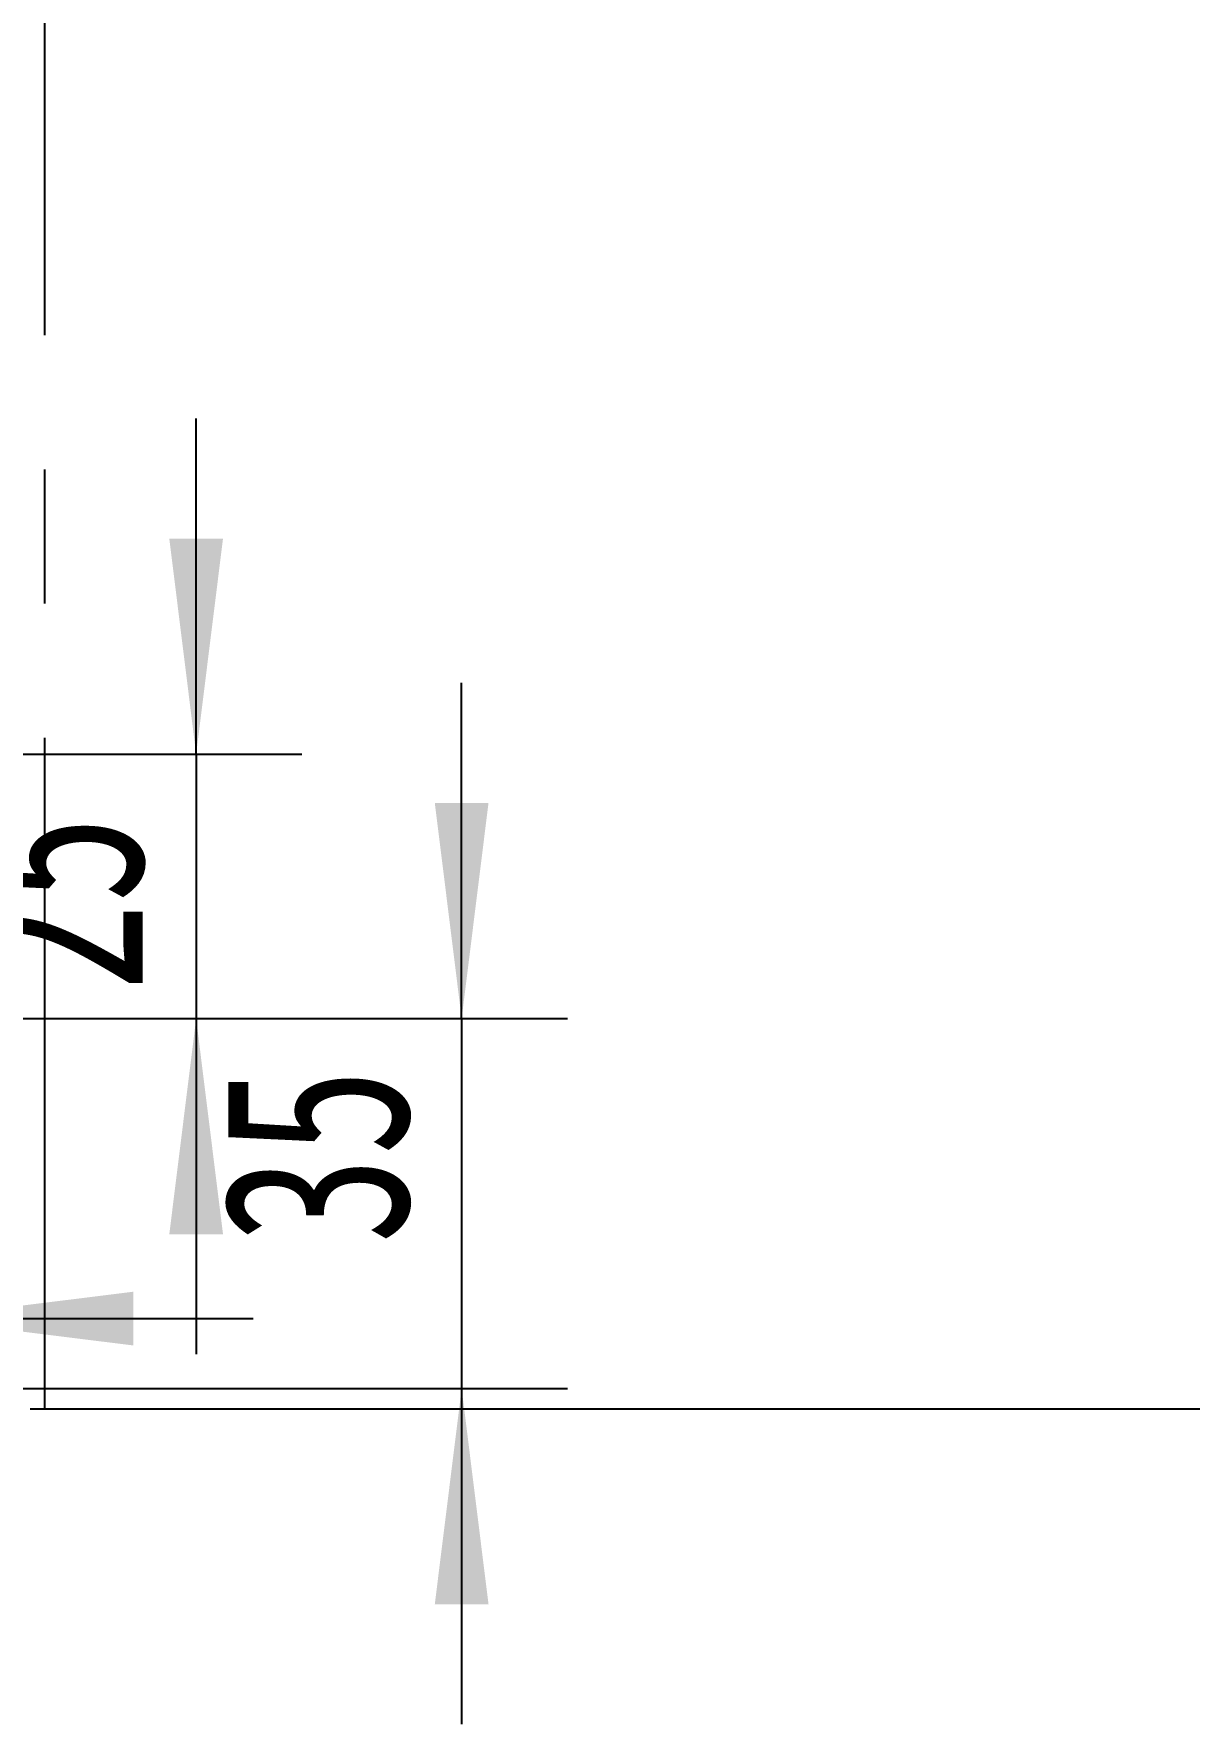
# Model space of a CAD drawing. Header units: millimetres. Extents: x 0 to 210, y 0 to 306.
# Drawn here: x 111.43 to 133.29, y 61.7 to 93.68 of the extents above; entities that cross this region are included whole.
import ezdxf

# ---------------------------------------------------------------- set-up
doc = ezdxf.new("R2010")
doc.units = ezdxf.units.MM
doc.linetypes.add('CENTERX2', pattern=[20.32, 12.7, -2.54, 2.54, -2.54])
doc.layers.add('图纸格式', color=7, linetype='Continuous')
doc.styles.add('SLDTEXTSTYLE5', font='TXT', dxfattribs={"width": 0.7})
doc.dimstyles.new('SLDDIMSTYLE1', dxfattribs={"dimtxt": 3.5, "dimasz": 4.08, "dimexe": 0, "dimexo": 0.0625, "dimgap": 0.875, "dimtad": 2, "dimlfac": 5, "dimrnd": 1e-09, "dimzin": 12, "dimdsep": 46, "dimtxsty": 'SLDTEXTSTYLE5', "dimsah": 1, "dimcen": 0.09, "dimadec": 0, "dimazin": 3, "dimtfac": 1, "dimtmove": 0, "dimatfit": 0, "dimfxl": 0, "dimfrac": 2, "dimtolj": 1, "dimtzin": 12, "dimarcsym": 0})

# ---------------------------------------------------------------- blocks, each defined once
blk = doc.blocks.new('_D_34')
at = {"layer": '图纸格式'}
for p, q in [((119.526, 75.05), (119.526, 81.4)), ((109.233, 75.05), (121.526, 75.05)), ((119.526, 75.05), (119.526, 68.051)), ((95.257, 68.051), (121.526, 68.051)), ((119.526, 68.051), (119.526, 61.701))]:
    blk.add_line(p, q, dxfattribs=at)
for points in [[(119.526, 75.05), (120.034, 79.13), (119.018, 79.13)], [(119.526, 68.051), (119.018, 63.971), (120.034, 63.971)]]:
    blk.add_solid(points, dxfattribs=at)
at = {"layer": '图纸格式', "insert": (115.014, 70.783), "char_height": 3.5, "attachment_point": 1, "rotation": 90, "style": 'SLDTEXTSTYLE5'}
blk.add_mtext('35', dxfattribs=at)
blk = doc.blocks.new('_D_35')
at = {"layer": '图纸格式'}
for p, q in [((114.504, 80.05), (114.504, 86.4)), ((109.233, 80.05), (116.504, 80.05)), ((114.504, 80.05), (114.504, 75.05)), ((109.233, 75.05), (116.504, 75.05)), ((114.504, 75.05), (114.504, 68.7))]:
    blk.add_line(p, q, dxfattribs=at)
for points in [[(114.504, 80.05), (115.012, 84.13), (113.996, 84.13)], [(114.504, 75.05), (113.996, 70.97), (115.012, 70.97)]]:
    blk.add_solid(points, dxfattribs=at)
at = {"layer": '图纸格式', "insert": (109.993, 75.565), "char_height": 3.5, "attachment_point": 1, "rotation": 90, "style": 'SLDTEXTSTYLE5'}
blk.add_mtext('25', dxfattribs=at)
blk = doc.blocks.new('_D_36')
at = {"layer": '图纸格式'}
for p, q in [((98.5, 80.05), (98.5, 67.374)), ((109.233, 80.05), (109.233, 67.374)), ((98.5, 69.374), (92.15, 69.374)), ((98.5, 69.374), (109.233, 69.374)), ((109.233, 69.374), (115.583, 69.374))]:
    blk.add_line(p, q, dxfattribs=at)
for points in [[(98.5, 69.374), (94.42, 69.882), (94.42, 68.866)], [(109.233, 69.374), (113.313, 68.866), (113.313, 69.882)]]:
    blk.add_solid(points, dxfattribs=at)
at = {"layer": '图纸格式', "insert": (99.691, 73.886), "char_height": 3.5, "attachment_point": 1, "style": 'SLDTEXTSTYLE5'}
blk.add_mtext('53.66', dxfattribs=at)

msp = doc.modelspace()

# ---------------------------------------------------------------- linework, layer by layer
at = {"color": 7, "linetype": 'CENTERX2'}
msp.add_line((111.64172656, 67.66015093), (111.64172656, 142.16015093), dxfattribs=at)
at = {"color": 7, "linetype": 'Continuous', "lineweight": 25}
msp.add_line((183.96681525, 67.66015093), (111.3668372, 67.66015093), dxfattribs=at)

# ---------------------------------------------------------------- dimensions: what is measured, and where the dimension line sits
at = {"layer": '图纸格式'}
for base, p1, p2, angle, picture, middle in [((114.50434341, 75.05040085), (109.23326912, 80.05040085), (109.23326912, 75.05040085), 90, '_D_35', (114.50434341, 77.10150686)), ((119.52568167, 68.05068897), (109.23326912, 75.05040085), (95.25714308, 68.05068897), 90, '_D_34', (119.52568167, 72.31874331)), ((109.23326912, 69.37377776), (98.50040529, 80.05040085), (109.23326912, 80.05040085), 0, '_D_36', (103.52439747, 69.37377776))]:
    dim = msp.add_linear_dim(base=base, p1=p1, p2=p2, angle=angle, dimstyle='SLDDIMSTYLE1', dxfattribs=at)
    dim.commit()
    dim.dimension.update_dxf_attribs({"geometry": picture, "text_midpoint": middle, "dimtype": 160})

doc.saveas('drawing.dxf')
